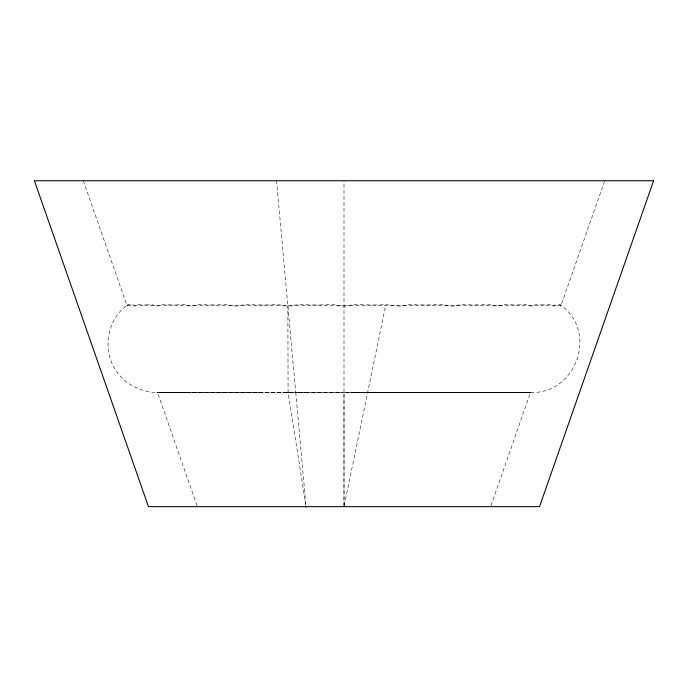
<?xml version="1.0" encoding="UTF-8"?>
<svg xmlns="http://www.w3.org/2000/svg" width="688" height="688" viewBox="0 0 688 688"><rect width="100%" height="100%" fill="white"/><g stroke="black" fill="none" stroke-linecap="round" stroke-linejoin="round"><path stroke-width="0.52" stroke-dasharray="3.44 2.58" d="M344 506.626L344 180.738M344.215 505.585L385.822 304.664L400.115 305.971L442.083 304.526L452.403 305.971L488.592 304.526L497.312 305.971L525.236 304.526L531.772 305.971L549.54 304.526L553.436 305.971L559.834 304.526C598.371 330.532 577.198 393.424 531.127 392.564L165.791 392.564C145.753 394.319 124.717 386.045 114.363 368.123C102.297 347.354 107.913 317.985 128.166 304.526L134.564 305.971L151.412 304.526L156.228 305.971L183.361 304.526L190.679 305.971L226.232 304.552L235.588 305.971L277.161 304.56L287.868 306.005L332.648 304.552L344 306.005L385.822 304.664M491.008 505.62L530.457 392.599L343.991 392.599L344 505.56M83.282 180.738L127.177 305.971L132.586 304.526L134.564 305.971L138.46 304.526L156.228 305.971L162.764 304.526L190.688 305.971L199.408 304.526L235.597 305.971L245.917 304.526L287.868 306.005L299.108 304.526L344 306.005L355.352 304.526L400.124 305.971L410.839 304.552L452.412 305.971L461.768 304.552L497.321 305.971L504.639 304.526L531.772 305.971L536.588 304.526L553.436 305.971L555.414 304.526L560.823 305.971L604.718 180.738M127.177 305.971L128.166 304.526M286.062 392.564L305.076 392.564M259.789 392.323L156.873 392.564L294.748 392.564M196.992 505.62L157.543 392.599L158.73 392.323M530.457 392.599L344.009 392.599M186.861 392.564L286.604 392.332M165.791 392.564L188.426 392.323M167.562 392.323L157.543 392.599M160.7 392.564L163.065 392.427M177.022 392.564L180.196 392.427M204.723 392.564L208.49 392.427M276.524 180.738L295.737 392.599L343.467 392.564L297.964 392.564M529.27 392.323L531.127 392.564L350.708 392.564M397.827 392.427L401.938 392.564M525.477 392.323L527.3 392.564M509.318 392.323L510.978 392.564M499.574 392.323L501.139 392.564M481.892 392.323L483.277 392.564M468.141 392.323L469.362 392.564M559.834 304.526L560.823 305.971M305.876 505.568L288.083 392.375L287.868 306.005M295.745 392.599L306.04 506.626"/><path stroke-width="1.03" d="M305.911 507.262L306.04 506.626M653.6 180.738L539.538 506.626L148.462 506.626L34.4 180.738L653.6 180.738"/></g></svg>
